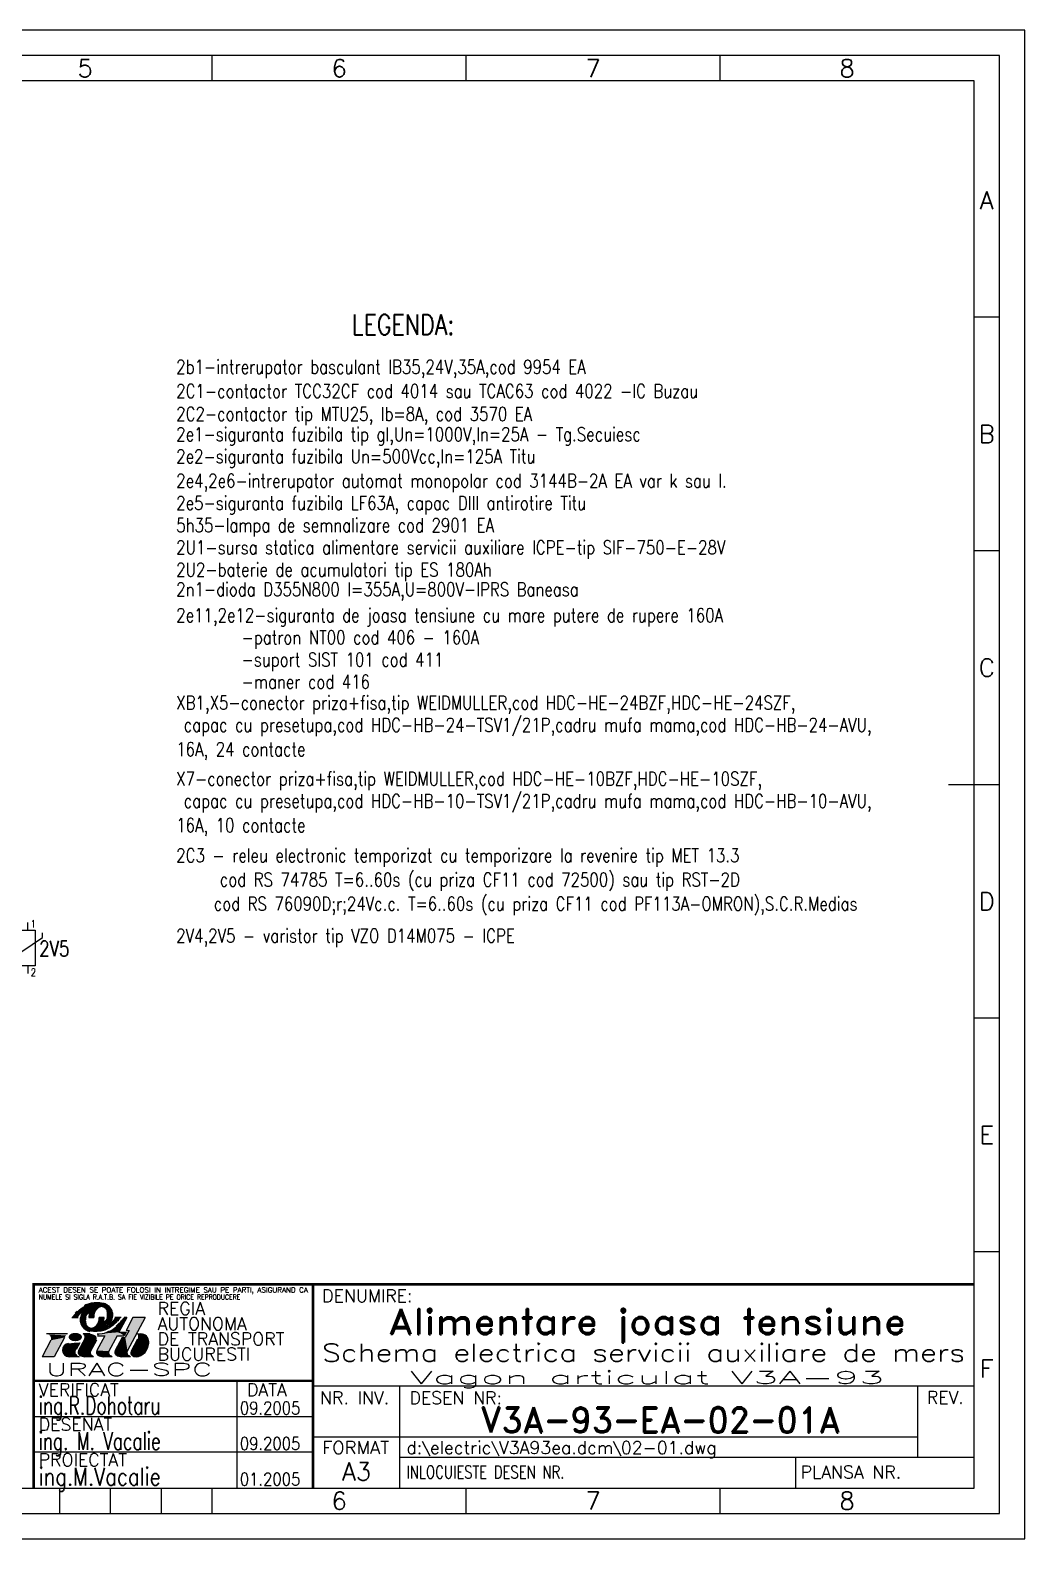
# Model space of a CAD drawing. Extents: x 23 to 1306, y -395 to 239.
# Drawn here: x 246.7 to 442.6, y -393.5 to -96.5 of the extents above; entities that cross this region are included whole.
import ezdxf
from ezdxf.enums import TextEntityAlignment as Align

# ---------------------------------------------------------------- set-up
doc = ezdxf.new("R2010")
doc.units = 0
doc.header["$LTSCALE"] = 7
doc.header["$MEASUREMENT"] = 0
doc.layers.get('0').update_dxf_attribs({"linetype": 'CONTINUOUS'})
doc.layers.get('DEFPOINTS').update_dxf_attribs({"linetype": 'CONTINUOUS'})
doc.layers.add('MODIF', color=2, linetype='CONTINUOUS')
doc.styles.add('ISO', font='SIMPLEX.SHX')
doc.styles.add('ROMANC', font='romanc')
doc.styles.add('ROMAND', font='ROMAND.SHX', dxfattribs={"width": 0.8})
doc.styles.add('ROMANS', font='romans', dxfattribs={"width": 0.8})

# ---------------------------------------------------------------- blocks, each defined once
blk = doc.blocks.new('A3')
at = {"color": 70}
for p, q in [((-160, 287), (-160, 292)), ((-110, 287), (-110, 292)), ((-60, 287), (-60, 292)), ((-5, 240.5), (-10, 240.5)), ((-5, 194.5), (-10, 194.5)), ((-15, 148.5), (-5, 148.5)), ((-5, 102.5), (-10, 102.5)), ((-5, 56.5), (-10, 56.5)), ((-190, 5), (-190, 10)), ((-180, 5), (-180, 10)), ((-170, 5), (-170, 10)), ((-160, 5), (-160, 10)), ((-110, 5), (-110, 10)), ((-60, 5), (-60, 10))]:
    blk.add_line(p, q, dxfattribs=at)
at = {"color": 240}
for points in [[(0, 297), (-420, 297), (-420, 0), (0, 0)], [(-5, 292), (-415, 292), (-415, 5), (-5, 5)]]:
    blk.add_lwpolyline(points, close=True, dxfattribs=at)
at = {"color": 70}
blk.add_lwpolyline([(-10, 287), (-410, 287), (-410, 10), (-10, 10)], close=True, dxfattribs=at)
at = {"color": 50, "style": 'ISO'}
for s, p in [('5', (-185, 289.5)), ('6', (-135, 289.5)), ('7', (-85, 289.5)), ('8', (-35, 289.5)), ('A', (-7.5, 263.5)), ('B', (-7.5, 217.5)), ('C', (-7.5, 171.5)), ('D', (-7.5, 125.5)), ('E', (-7.5, 79.5)), ('F', (-7.5, 33.5)), ('6', (-135, 7.5)), ('7', (-85, 7.5)), ('8', (-35, 7.5))]:
    blk.add_text(s, height=3.5, dxfattribs=at).set_placement(p, align=Align.MIDDLE)
blk = doc.blocks.new('RATB')
at = {"color": 40}
for p, q in [((8.29, 9.9), (9.54, 9.9)), ((11.66, 9.9), (12.64, 9.9)), ((14.69, 9.9), (13.71, 9.9)), ((18.06, 9.9), (16.81, 9.9)), ((19.16, 9.9), (17.59, 6.97)), ((19.16, 9.9), (18.64, 9.9)), ((20.36, 9.9), (18.99, 7.32)), ((22.77, 9.9), (19.23, 3.26)), ((22.77, 9.9), (20.36, 9.9)), ((7.44, 6.63), (3.32, 6.63)), ((11.95, 6.63), (10.54, 6.63)), ((14.82, 6.28), (13.26, 3.36)), ((13.3, 6.63), (13.71, 6.65)), ((13.4, 6.28), (14.82, 6.28)), ((13.71, 6.65), (14.31, 6.73)), ((14.31, 6.73), (14.73, 6.82)), ((14.73, 6.82), (15.22, 6.97)), ((15.22, 6.97), (15.73, 7.24)), ((17.23, 6.28), (15.62, 3.26)), ((17.05, 8.16), (17.32, 8.4)), ((17.23, 6.28), (18.64, 6.28)), ((17.32, 8.4), (17.39, 8.47)), ((17.59, 6.97), (19.01, 6.97)), ((19.01, 6.97), (18.64, 6.28)), ((19.59, 7.32), (18.85, 5.93)), ((18.99, 7.32), (19.59, 7.32)), ((21.22, 6.63), (21.91, 6.63)), ((4.18, 5.38), (2.46, 2.15)), ((6.89, 5.94), (4.87, 2.15)), ((9.88, 4.91), (9.19, 3.6)), ((10.88, 5.67), (9.64, 3.36)), ((13.15, 5.42), (12, 3.26)), ((18.25, 5.93), (16.87, 3.36)), ((18.25, 5.93), (18.85, 5.93)), ((21.26, 5.59), (20.01, 3.26)), ((4.87, 2.15), (2.46, 2.15)), ((9.77, 2.15), (7.79, 2.15)), ((12.61, 2.15), (10.85, 2.15)), ((12.61, 2.15), (12.28, 2.33)), ((16.23, 2.15), (14.47, 2.15)), ((16.23, 2.15), (15.9, 2.33)), ((19.84, 2.15), (18.08, 2.15)), ((19.84, 2.15), (19.51, 2.33))]:
    blk.add_line(p, q, dxfattribs=at)
for points in [[(15.26, 9.9, 0.04888), (15.36, 10.37, 0.067418), (15.36, 10.71, 0.012512), (15.29, 11.12, 0.046313), (15.26, 11.23, 0.02866), (15.17, 11.43, 0.04799), (15.1, 11.53, 0.027533), (14.99, 11.65, 0.02878), (14.88, 11.74, 0.020408), (14.73, 11.85, 0.028785), (14.62, 11.91, 0.02307), (14.52, 11.96, 0.025276), (14.42, 11.99, 0.029587), (14.31, 12.01, 0.0261), (14.2, 12.02, 0.034106), (14.07, 12.02, 0.03305), (13.95, 12, 0.031407), (13.83, 11.97, 0.027201), (13.7, 11.91, 0.027571), (13.55, 11.82, 0.032433), (13.42, 11.73, 0.017982), (13.3, 11.62, 0.025528), (13.21, 11.53, 0.009898), (13.11, 11.41, 0.014131), (13.04, 11.31, 0.005952), (12.98, 11.22, 0.007874), (12.94, 11.15, 0.013516), (12.87, 11.03, 0.012262), (12.8, 10.9, 0.010996), (12.75, 10.78, 0.020912), (12.72, 10.71, 0.006638), (12.72, 10.69, 0.003922), (12.7, 10.64, 0.014081), (12.67, 10.52, 0.011261), (12.64, 10.37, 0.018498), (12.64, 10.34, 0.00311), (12.62, 10.18, 0.039527), (12.62, 10.07, 0.0256), (12.64, 9.9)], [(16.32, 9.9, 0.047001), (16.39, 10.39, 0.072657), (16.36, 10.71, 0.024176), (16.19, 11.3, 0.05712), (16.08, 11.53, 0.02409), (15.95, 11.71, 0.014395), (15.72, 11.99, 0.046768), (15.55, 12.15, 0.031027), (15.26, 12.35)], [(10.03, 9.9, 0.047001), (9.95, 9.4, 0.072657), (9.99, 9.08, 0.024176), (10.16, 8.49, 0.05712), (10.27, 8.26, 0.02409), (10.4, 8.09, 0.014395), (10.62, 7.81, 0.046768), (10.8, 7.65, 0.031027), (11.09, 7.44)], [(11.09, 9.9, 0.04888), (10.98, 9.43, 0.067418), (10.99, 9.08, 0.012512), (11.06, 8.67, 0.046313), (11.09, 8.56, 0.02866), (11.18, 8.37, 0.04799), (11.25, 8.26, 0.027533), (11.36, 8.15, 0.02878), (11.47, 8.05, 0.020408), (11.61, 7.95, 0.028785), (11.72, 7.88, 0.02307), (11.83, 7.84, 0.025276), (11.93, 7.8, 0.029587), (12.03, 7.78, 0.0261), (12.15, 7.77, 0.034106), (12.27, 7.77, 0.03305), (12.4, 7.79, 0.031407), (12.52, 7.83, 0.027201), (12.64, 7.88, 0.027571), (12.8, 7.97, 0.032433), (12.93, 8.06, 0.017982), (13.05, 8.18, 0.025528), (13.13, 8.26, 0.009898), (13.24, 8.39, 0.014131), (13.3, 8.48, 0.005952), (13.37, 8.57, 0.007874), (13.41, 8.64, 0.013516), (13.48, 8.76, 0.012262), (13.55, 8.9, 0.010996), (13.6, 9.02, 0.020912), (13.62, 9.08, 0.006638), (13.63, 9.11, 0.003922), (13.65, 9.16, 0.014081), (13.68, 9.28, 0.011261), (13.71, 9.42, 0.018498), (13.71, 9.45, 0.00311), (13.73, 9.61, 0.039527), (13.73, 9.73, 0.0256), (13.71, 9.9)]]:
    blk.add_lwpolyline(points, format="xyb", dxfattribs=at)
at = {"color": 40, "flags": 128}
blk.add_lwpolyline([(21.29, 2.18, 0.07519), (21.9, 2.37, 0.103495), (22.73, 3.01, 0.091904), (23.26, 3.94, 0.085107), (23.46, 5.08, 0.085107)], format="xyb", dxfattribs=at)
at = {"color": 40}
for centre, radius, start, end in [((12.2, 9.83), 2.74, 113.911, 122.24), ((14.19, 5.34), 7.65, 108.9325, 113.911), ((12.41, 10.52), 2.17, 96.8211, 108.9325), ((13.59, 0.67), 12.1, 91.6964, 96.8211), ((13.39, 7.25), 5.51, 78.6042, 91.6964), ((14, 10.28), 2.42, 58.8019, 78.6042), ((33.45, -13.3), 34.29, 134.6817, 135.4865), ((12.29, 9.53), 2.3, 144.0002, 170.76), ((14.93, 9.86), 3.27, 161.7905, 179.2848), ((11.42, 9.94), 3.27, 341.7905, 359.2848), ((14.06, 10.27), 2.3, 324.0002, 350.76), ((-15.94, 41.79), 47.13, 315, 315.973), ((16.88, 9.86), 0.893, 316.8981, 318.6566), ((14.91, 11.98), 4.23, 315.973, 321.3402), ((7.72, 17.73), 13.43, 321.3402, 324.353), ((10.27, 6), 0.689, 331.9275, 66.4849), ((12.34, 9.52), 2.42, 238.8019, 258.6042), ((21.91, 5.08), 1.55, 0, 90), ((7.79, 3.44), 1.29, 94.5979, 270), ((-47.94, 710.15), 707.62, 274.50891, 274.68697), ((10.25, 3.03), 0.689, 151.9275, 234.4615), ((12.61, 2.94), 0.689, 151.9275, 241.9275), ((13.86, 3.03), 0.689, 151.9275, 234.4615), ((16.22, 2.94), 0.689, 151.9275, 241.9275), ((17.48, 3.03), 0.689, 151.9275, 234.4615), ((19.84, 2.94), 0.689, 151.9275, 241.9275), ((20.62, 2.94), 0.689, 151.9275, 242.7821), ((9.77, 2.84), 0.689, 201.8729, 270), ((10.85, 3.87), 1.72, 234.4615, 270), ((14.47, 3.87), 1.72, 234.4615, 270), ((18.08, 3.87), 1.72, 234.4615, 270), ((21.01, 3.7), 1.55, 242.7821, 280.2311)]:
    blk.add_arc(centre, radius, start, end, dxfattribs=at)
for points in [[(9.78, 11.49), (10.43, 10.88), (10.4, 11.93), (11.82, 10.88)], [(10.4, 11.93), (11.82, 10.88), (11.13, 12.35), (11.82, 10.88)], [(11.13, 12.35), (11.82, 10.88), (11.79, 12.6), (11.82, 10.88)], [(11.79, 12.6), (11.82, 10.88), (12.19, 12.68), (11.82, 10.88)], [(12.19, 12.68), (11.82, 10.88), (13.13, 12.76), (11.82, 10.88)], [(13.13, 12.76), (11.82, 10.88), (13.69, 12.75), (11.82, 10.88)], [(13.92, 11.99), (13.69, 12.75), (13.38, 11.7), (11.82, 10.88)], [(14.16, 11.99), (13.92, 11.99), (13.68, 11.86)], [(14.46, 11.98), (14.59, 12.63), (13.92, 11.99), (13.69, 12.75)], [(13.69, 12.75), (14.59, 12.63), (14.16, 12.71)], [(14.16, 11.99), (14.46, 11.98), (14.09, 11.97), (14.49, 11.96)], [(14.27, 11.96), (14.67, 11.85), (14.49, 11.96)], [(14.91, 11.72), (15.13, 12.42), (14.46, 11.98), (14.59, 12.63)], [(14.59, 12.63), (15.13, 12.42), (14.89, 12.53)], [(15.13, 11.48), (15.82, 11.87), (14.91, 11.72), (15.13, 12.42)], [(15.13, 12.42), (15.82, 11.87), (15.52, 12.17)], [(8.29, 9.9), (9.54, 9.9), (8.79, 10.52), (9.82, 10.33)], [(8.79, 10.52), (9.82, 10.33), (9.28, 11.03), (10.07, 10.59)], [(9.28, 11.03), (10.07, 10.59), (9.78, 11.49), (10.43, 10.88)], [(10.03, 9.9), (11.09, 9.9), (9.95, 9.4), (11, 9.53)], [(9.95, 9.4), (11, 9.53), (10.06, 8.79), (11, 9.02)], [(9.95, 9.4), (10.06, 8.79), (9.96, 9.24)], [(9.96, 9.24), (10.06, 8.79), (9.97, 9.13)], [(10.16, 10.38), (11.4, 10.45), (10.03, 9.9), (11.09, 9.9)], [(10.06, 8.79), (11, 9.02), (10.28, 8.25), (11.08, 8.6)], [(10.43, 10.88), (11.82, 10.88), (10.16, 10.38), (11.4, 10.45)], [(12.63, 10.27), (11.68, 10.22), (12.64, 9.9), (11.66, 9.9)], [(12.69, 10.61), (11.73, 10.54), (12.63, 10.27), (11.68, 10.22)], [(12.91, 11.1), (11.82, 10.88), (12.69, 10.61), (11.73, 10.54)], [(13.38, 11.7), (11.82, 10.88), (12.91, 11.1), (11.82, 10.88)], [(13.6, 9.03), (14.52, 8.92), (13.55, 8.9), (14.88, 7.31)], [(13.71, 9.44), (14.65, 9.44), (13.6, 9.03), (14.52, 8.92)], [(13.71, 9.9), (14.69, 9.9), (13.71, 9.44), (14.65, 9.44)], [(14.52, 8.92), (15.91, 8.92), (14.99, 9.4), (16.15, 9.33)], [(14.52, 8.92), (15.91, 8.92), (15.82, 7.78), (14.88, 7.31)], [(14.52, 8.92), (15.41, 8.13), (14.88, 7.31)], [(14.99, 9.4), (16.15, 9.33), (15.25, 9.87), (16.28, 9.72)], [(15.32, 10.99), (16.14, 11.41), (15.13, 11.48), (15.82, 11.87)], [(15.25, 9.87), (16.28, 9.72), (15.35, 10.25), (16.38, 10.26)], [(15.37, 10.55), (16.33, 10.85), (15.32, 10.99), (16.14, 11.41)], [(15.35, 10.25), (16.38, 10.26), (15.37, 10.55), (16.33, 10.85)], [(15.91, 8.92), (15.82, 7.78), (15.41, 8.13)], [(15.91, 8.92), (16.39, 8.17), (15.82, 7.78)], [(16.31, 9.23), (17.05, 8.75), (15.91, 8.92), (16.39, 8.17)], [(16.6, 9.55), (17.56, 9.28), (16.31, 9.23), (17.05, 8.75)], [(16.33, 10.85), (16.38, 10.26), (16.39, 10.56)], [(16.81, 9.9), (18.06, 9.9), (16.6, 9.55), (17.56, 9.28)], [(18.64, 9.9), (19.16, 9.9), (18.24, 9.37), (17.59, 6.97)], [(18.24, 9.37), (17.59, 6.97), (17.78, 8.86), (17.59, 6.97)], [(19.59, 7.32), (22.77, 9.9), (18.85, 5.93), (19.27, 3.34)], [(20.36, 9.9), (22.77, 9.9), (18.99, 7.32), (19.59, 7.32)], [(3.32, 6.63), (7.44, 6.63), (3.74, 6.53), (7.16, 6.34)], [(3.74, 6.53), (7.16, 6.34), (4.04, 6.29), (6.95, 6.05)], [(6.95, 6.05), (4.04, 6.29), (6.89, 5.94), (4.23, 5.87)], [(7.72, 6.18), (7.72, 5.84), (7.69, 6.03)], [(7.8, 6.34), (7.78, 5.73), (7.72, 6.18), (7.72, 5.84)], [(7.93, 6.5), (7.96, 5.53), (7.8, 6.34), (7.78, 5.73)], [(8.06, 6.59), (8.1, 5.43), (7.93, 6.5), (7.96, 5.53)], [(8.22, 6.68), (8.29, 5.34), (8.06, 6.59), (8.1, 5.43)], [(8.38, 6.75), (8.44, 5.28), (8.22, 6.68), (8.29, 5.34)], [(8.54, 6.79), (8.57, 5.25), (8.38, 6.75), (8.44, 5.28)], [(8.67, 6.82), (8.69, 5.23), (8.54, 6.79), (8.57, 5.25)], [(8.79, 6.83), (8.8, 5.22), (8.67, 6.82), (8.69, 5.23)], [(8.79, 6.83), (8.9, 6.84), (8.91, 5.21)], [(8.91, 5.21), (9.1, 5.21), (8.79, 6.83), (8.8, 5.22)], [(8.9, 6.84), (9.09, 6.84), (8.91, 5.21), (9.1, 5.21)], [(9.1, 5.21), (9.09, 6.84), (9.19, 5.22), (9.19, 6.83)], [(9.19, 5.22), (9.19, 6.83), (9.32, 5.23), (9.31, 6.82)], [(9.32, 5.23), (9.31, 6.82), (9.44, 5.25), (9.45, 6.79)], [(9.44, 5.25), (9.45, 6.79), (9.58, 5.29), (9.57, 6.76)], [(9.58, 5.29), (9.57, 6.76), (9.73, 5.34), (9.73, 6.7)], [(9.73, 5.34), (9.73, 6.7), (9.86, 5.41), (9.87, 6.63)], [(9.86, 5.41), (9.87, 6.63), (10.03, 5.52), (10.01, 6.54)], [(10.03, 5.52), (10.01, 6.54), (10.16, 5.65), (10.12, 6.44)], [(10.16, 5.65), (10.12, 6.44), (10.26, 5.8), (10.23, 6.3)], [(10.26, 5.8), (10.23, 6.3), (10.29, 5.9), (10.28, 6.2)], [(10.28, 8.25), (11.08, 8.6), (10.67, 7.76), (11.25, 8.27)], [(10.28, 6.2), (10.29, 5.9), (10.3, 6.13), (10.31, 6.02)], [(10.54, 6.63), (11.95, 6.63), (10.92, 6.21), (12.95, 6.31)], [(10.67, 7.76), (11.25, 8.27), (11.23, 7.37), (11.57, 7.98)], [(10.75, 6.4), (10.91, 6.04), (10.92, 6.21)], [(10.92, 6.21), (12.95, 6.31), (10.88, 5.67), (13.22, 5.9)], [(11.23, 7.37), (11.57, 7.98), (11.68, 7.19), (11.88, 7.82)], [(11.68, 7.19), (11.88, 7.82), (12.29, 7.07), (12.28, 7.77)], [(11.95, 6.63), (12.95, 6.31), (12.3, 6.59), (12.59, 6.5)], [(12.29, 7.07), (12.28, 7.77), (12.86, 7.03), (12.67, 7.9)], [(12.86, 7.03), (12.67, 7.9), (13.55, 7.06), (12.96, 8.09)], [(12.95, 6.31), (13.22, 5.9), (13.12, 6.12)], [(13.55, 7.06), (12.96, 8.09), (14.06, 7.1), (13.26, 8.42)], [(13.3, 8.48), (13.3, 8.48), (13.26, 8.42)], [(13.3, 8.48), (14.88, 7.31), (13.26, 8.42)], [(14.06, 7.1), (13.26, 8.42), (14.88, 7.31), (13.26, 8.42)], [(14.82, 6.28), (17.23, 6.28), (13.26, 3.36), (15.62, 3.26)], [(13.55, 8.9), (14.88, 7.31), (13.3, 8.48)], [(13.78, 6.66), (13.3, 6.63), (13.4, 6.28)], [(13.4, 6.28), (18.64, 6.28), (13.78, 6.66), (17.59, 6.97)], [(13.78, 6.66), (14.75, 6.82), (15, 6.76)], [(14.75, 6.82), (15.21, 6.97), (15, 6.76)], [(15, 6.76), (15, 6.76), (15.21, 6.97), (15.55, 6.8)], [(15.65, 7.19), (17.59, 6.97), (15.21, 6.97), (15.55, 6.8)], [(16.1, 7.46), (17.59, 6.97), (15.65, 7.19), (17.59, 6.97)], [(16.51, 7.75), (16.1, 7.46), (17.59, 6.97)], [(16.97, 8.1), (17.59, 6.97), (16.51, 7.75), (17.59, 6.97)], [(17.35, 8.42), (17.59, 6.97), (16.97, 8.1), (17.59, 6.97)], [(17.78, 8.86), (17.59, 6.97), (17.35, 8.42), (17.59, 6.97)], [(17.59, 6.97), (19.01, 6.97), (18.64, 6.28)], [(21.22, 6.63), (21.57, 6.63), (21.31, 6.43), (21.51, 6.44)], [(21.26, 5.59), (23.02, 6.16), (21.91, 6.63)], [(21.26, 5.59), (21.91, 6.63), (21.34, 5.8)], [(21.26, 5.59), (23.46, 5.08), (23.02, 6.16)], [(21.31, 6.43), (21.51, 6.44), (21.36, 6.23), (21.44, 6.21)], [(21.34, 5.8), (21.34, 5.8), (21.57, 6.63), (21.37, 6.02)], [(21.57, 6.63), (21.37, 6.02), (21.91, 6.63), (21.34, 5.8)], [(21.36, 6.23), (21.44, 6.21), (21.37, 6.02)], [(21.91, 6.63), (23.02, 6.16), (22.39, 6.55), (22.77, 6.37)], [(23.02, 6.16), (23.46, 5.08), (23.17, 5.98), (23.38, 5.57)], [(4.18, 5.38), (6.89, 5.94), (2.46, 2.15), (4.87, 2.15)], [(4.24, 5.63), (6.89, 5.94), (4.18, 5.38)], [(4.23, 5.87), (6.89, 5.94), (4.24, 5.63), (6.89, 5.94)], [(6.83, 4.3), (6.51, 3.38), (6.71, 4.14), (6.55, 3.79)], [(6.83, 4.3), (9.19, 3.6), (6.51, 3.38), (9.05, 3.16)], [(6.51, 3.38), (9.13, 2.58), (6.9, 2.51), (9.38, 2.27)], [(6.51, 3.38), (9.05, 3.16), (6.51, 3.38), (9.13, 2.58)], [(6.51, 3.38), (6.9, 2.51), (6.58, 3), (6.75, 2.69)], [(7.69, 4.73), (9.88, 4.91), (6.83, 4.3), (9.19, 3.6)], [(7.69, 4.73), (6.83, 4.3), (7.3, 4.64), (6.96, 4.43)], [(9.58, 2.88), (9.64, 3.36), (9.57, 3.1)], [(9.64, 3.36), (13.15, 5.42), (9.58, 2.88), (12, 3.26)], [(9.58, 2.88), (12, 3.26), (9.85, 2.47), (11.94, 2.75)], [(10.88, 5.67), (13.22, 5.9), (9.64, 3.36), (13.15, 5.42)], [(11.98, 3.03), (12.1, 2.55), (11.94, 2.75)], [(13.22, 5.9), (13.15, 5.42), (13.23, 5.67)], [(13.26, 3.36), (13.19, 2.88), (13.18, 3.14)], [(13.26, 3.36), (15.62, 3.26), (13.19, 2.88), (15.56, 2.75)], [(15.64, 3.31), (15.6, 3.15), (15.62, 3.26)], [(16.87, 3.36), (16.81, 2.89), (16.8, 3.13)], [(16.87, 3.36), (19.23, 3.26), (16.81, 2.89)], [(16.81, 2.89), (19.23, 3.26), (19.18, 2.72)], [(18.25, 5.93), (18.85, 5.93), (16.87, 3.36), (19.23, 3.26)], [(18.85, 5.93), (19.23, 3.26), (19.27, 3.34)], [(19.2, 2.98), (19.34, 2.53), (19.18, 2.72)], [(19.27, 3.34), (19.22, 3.14), (19.23, 3.26)], [(20.01, 3.26), (19.96, 2.73), (19.93, 2.99)], [(19.96, 2.73), (20.01, 3.26), (20.3, 2.32)], [(20.01, 3.26), (21.26, 5.59), (23.26, 3.94)], [(20.01, 3.26), (22.73, 3.01), (23.26, 3.94)], [(20.01, 3.26), (21.9, 2.37), (22.73, 3.01)], [(20.01, 3.26), (20.3, 2.32), (21.29, 2.18)], [(20.01, 3.26), (21.29, 2.18), (21.9, 2.37)], [(21.26, 5.59), (23.26, 3.94), (23.46, 5.08)], [(22.73, 3.01), (21.9, 2.37), (22.34, 2.64)], [(23.26, 3.94), (22.73, 3.01), (23.04, 3.45)], [(23.46, 5.08), (23.26, 3.94), (23.41, 4.51)], [(6.9, 2.51), (9.38, 2.27), (7.79, 2.15), (9.77, 2.15)], [(6.9, 2.51), (7.79, 2.15), (7.07, 2.37), (7.39, 2.22)], [(9.85, 2.47), (9.58, 2.88), (9.68, 2.64)], [(9.85, 2.47), (11.94, 2.75), (10.85, 2.15), (12.28, 2.33)], [(10.85, 2.15), (9.85, 2.47), (10.28, 2.25)], [(10.85, 2.15), (12.28, 2.33), (12.61, 2.15)], [(13.19, 2.88), (15.56, 2.75), (13.48, 2.46), (15.88, 2.34)], [(13.48, 2.46), (13.19, 2.88), (13.29, 2.66)], [(14.47, 2.15), (13.46, 2.47), (13.9, 2.25)], [(13.48, 2.46), (15.88, 2.34), (14.47, 2.15), (16.23, 2.15)], [(15.58, 2.94), (15.71, 2.55), (15.56, 2.75)], [(16.81, 2.89), (19.18, 2.72), (17.08, 2.47)], [(17.08, 2.47), (16.81, 2.89), (16.9, 2.66)], [(17.08, 2.47), (19.18, 2.72), (18.08, 2.15)], [(18.08, 2.15), (17.08, 2.47), (17.51, 2.25)], [(19.18, 2.72), (18.08, 2.15), (19.51, 2.33)], [(19.51, 2.33), (19.84, 2.15), (18.08, 2.15)], [(20.3, 2.32), (19.96, 2.73), (20.09, 2.5)], [(20.3, 2.32), (20.3, 2.32), (21.29, 2.18)], [(21.29, 2.18), (20.3, 2.32), (20.77, 2.17)]]:
    blk.add_solid(points, dxfattribs=at)
blk = doc.blocks.new('INDE_ISO')
at = {"color": 240}
for p, q in [((-145, 21), (-145, 0)), ((-130, 20), (0, 20)), ((-113, 20), (-113, 6)), ((-11, 20), (-11, 6)), ((-185, 14), (-130, 14)), ((-130, 10), (-113, 10)), ((-113, 10), (-11, 10)), ((-185, 7), (-130, 7)), ((-113, 6), (-113, 0)), ((-113, 6), (0, 6)), ((-35, 6), (-35, 0))]:
    blk.add_line(p, q, dxfattribs=at)
at = {"color": 70}
for points in [[(0, 40, 0.5, 0.5, 0), (-185, 40, 0.5, 0.5, 0), (-185, 0, 0.5, 0.5, 0)], [(-130, 40, 0.5, 0.5, 0), (-130, 0, 0.5, 0.5, 0)], [(-185, 21, 0.5, 0.5, 0), (-130, 21, 0.5, 0.5, 0)]]:
    blk.add_lwpolyline(points, format="xyseb", dxfattribs=at)
blk.add_blockref('RATB', (-185.8, 23.6))
at = {"color": 40, "style": 'ISO', "width": 0.87776}
blk.add_text('ACEST DESEN SE POATE FOLOSI IN INTREGIME SAU PE PARTI, ASIGURAND CA', height=1, dxfattribs=at).set_placement((-184, 38.4), (-131, 38.4), align=Align.FIT)
at = {"color": 240}
for s, style, p in [('DENUMIRE:', 'ISO', (-128.2, 36.5)), ('REGIA', 'ROMANC', (-160.6, 34)), ('AUTONOMA', 'ROMANC', (-160.6, 31)), ('DE TRANSPORT', 'ROMANC', (-160.6, 28)), ('BUCURESTI', 'ROMANC', (-160.6, 25)), ('VERIFICAT', 'ISO', (-184, 18)), ('DATA', 'ISO', (-143, 18)), ('NR. INV.', 'ISO', (-128.6, 16.4)), ('DESEN NR:', 'ISO', (-111, 16.4)), ('DESENAT', 'ISO', (-184, 11.2)), ('PROIECTAT', 'ISO', (-184, 4.2)), ('PLANSA NR.', 'ISO', (-34, 1.8))]:
    blk.add_text(s, height=2.5, dxfattribs=dict(at, style=style)).set_placement(p)
at = {"color": 40, "style": 'ISO', "width": 0.8778}
blk.add_text('NUMELE SI SIGLA R.A.T.B. SA FIE VIZIBILE PE ORICE REPRODUCERE', height=1, dxfattribs=at).set_placement((-184, 37))
at = {"color": 240, "style": 'ROMANC', "width": 1.8}
blk.add_text('URAC-SPC', height=2.5, dxfattribs=at).set_placement((-182.6, 22))
at = {"color": 240, "style": 'ISO'}
blk.add_text('REV.', height=2.5, dxfattribs=at).set_placement((-5.5, 17.75), align=Align.MIDDLE)
for s, width, p, p2 in [('FORMAT', 0.917397, (-128.2, 6.6), (-114.99, 6.6)), ('INLOCUIESTE DESEN NR.', 0.687691, (-111.6, 1.8), (-80.49, 1.8))]:
    blk.add_text(s, height=2.5, dxfattribs=dict(at, width=width)).set_placement(p, p2, align=Align.FIT)
at = {"color": 70, "style": 'ROMAND'}
for tag, width, p, p2 in [('DENUMIRE_DESEN', 2.637015, (-127.8, 30.2), (-1.6, 30.2)), ('NUMAR_DESEN', 1.912258, (-111.6, 10.8), (-12.8, 10.8))]:
    blk.add_attdef(tag, text='', height=5, dxfattribs=dict(at, width=width)).set_placement(p, p2, align=Align.FIT)
at = {"color": 50, "style": 'ISO'}
for tag, width, p, p2 in [('SUBANSAMBLU', 3.798, (-128.2, 24.8), (-1.6, 24.8)), ('VERIFICAT', 3, (-184, 14.4), (-160, 14.4)), ('DESENAT', 3, (-184, 7.4), (-160, 7.4)), ('PROIECTAT', 3, (-184, 0.4), (-160, 0.4))]:
    blk.add_attdef(tag, text='', height=3.5, dxfattribs=dict(at, width=width)).set_placement(p, p2, align=Align.FIT)
at = {"color": 240, "style": 'ISO'}
for tag, width, p, p2 in [('ANSAMBLU', 7.334069, (-128.2, 20.4), (-1.6, 20.4)), ('DATA', 0.617749, (-144.4, 14.4), (-132.49, 14.4)), ('DATA', 0.617749, (-144.4, 7.4), (-132.49, 7.4)), ('PLANSA', 1.983142, (-11, 1.8), (-0.85, 1.8)), ('DATA', 0.617749, (-144.4, 0.4), (-132.49, 0.4))]:
    blk.add_attdef(tag, text='', height=2.5, dxfattribs=dict(at, width=width)).set_placement(p, p2, align=Align.FIT)
blk.add_attdef('NUME_DWG', (-111.6, 6.6), '', height=2.5, dxfattribs=at)
at = {"color": 50, "style": 'ISO'}
blk.add_attdef('FORMAT', text='', height=3.5, dxfattribs=at).set_placement((-121.4, 1.4), align=Align.CENTER)
blk = doc.blocks.new('VARISTOR')
for p, q in [((0, -1.5), (0, 0)), ((0, -8.5), (0, -10))]:
    blk.add_line(p, q)
at = {"flags": 128}
blk.add_lwpolyline([(-3.22, -8.07), (-3.22, -7.06), (2.86, -2.95), (2.86, -2)], dxfattribs=at)
blk.add_lwpolyline([(-1.4, -8.5), (-1.4, -1.5), (1.4, -1.5), (1.4, -8.5)], close=True, dxfattribs=at)
at = {"style": 'ROMANS', "width": 0.8}
for tag, p, height in [('1', (0.55, -0.99), 1.5), ('V', (-6.29, -6.62), 3), ('2', (0.55, -10.54), 1.5)]:
    blk.add_attdef(tag, p, '', height=height, dxfattribs=at)
blk = doc.blocks.new('MONO1')
at = {"linetype": 'Continuous'}
for p, q in [((0, 14.5), (0, 17)), ((-1, 12), (1, 12)), ((0, 0), (0, 2.5))]:
    blk.add_line(p, q, dxfattribs=at)
at = {"linetype": 'Continuous', "const_width": 0.4}
for points in [[(0, 12), (0, 14.5)], [(0, 2.5), (0, 5)]]:
    blk.add_lwpolyline(points, dxfattribs=at)
at = {"linetype": 'Continuous', "const_width": 0.3, "flags": 128}
blk.add_lwpolyline([(0, 5), (-3.52, 11.31)], dxfattribs=at)
at = {"linetype": 'Continuous', "flags": 128}
blk.add_lwpolyline([(-1.71, 7.96), (-2.48, 9.3), (-3.83, 8.52), (-3.05, 7.18)], close=True, dxfattribs=at)
at = {"linetype": 'Continuous'}
blk.add_circle((0, 11.52), 0.517, dxfattribs=at)
blk.add_solid([(-3.05, 7.18), (-3.83, 8.52), (-1.71, 7.96), (-2.48, 9.3)], dxfattribs=at)
at = {"layer": 'DEFPOINTS', "color": 0, "linetype": 'ByBlock'}
for p in [(70.86, -12.25), (70.86, -18.85)]:
    blk.add_point(p, dxfattribs=at)
at = {"linetype": 'Continuous', "style": 'ROMANS', "width": 0.8}
for tag, p in [('1', (1.8, 11.98)), ('2', (2.09, 2.71))]:
    blk.add_attdef(tag, p, '', height=2.5, dxfattribs=at)

msp = doc.modelspace()

# ---------------------------------------------------------------- block references
at = {"layer": 'MODIF'}
msp.add_blockref('A3', (442.58, -393.49), dxfattribs=at)
at = {"layer": 'MODIF', "xscale": 0.8463999999999992, "yscale": 0.8464000000000169, "zscale": 0.8464}
msp.add_blockref('MONO1', (224.33, -175.36), dxfattribs=at).add_auto_attribs({'1': '1', '2': '2'})
at = {"layer": 'MODIF'}
ref = msp.add_blockref('VARISTOR', (246.31, -272.18), dxfattribs=at)
ref.add_attrib('V', '2V5', (248.52, -278.79), dxfattribs={"layer": '0', "height": 3, "style": 'ROMANS', "width": 0.8})
ref.add_attrib('2', '2', (246.86, -282.72), dxfattribs={"layer": '0', "height": 1.5, "style": 'ROMANS', "width": 0.8})
ref.add_attrib('1', '1', (246.86, -273.17), dxfattribs={"layer": '0', "height": 1.5, "style": 'ROMANS', "width": 0.8})
ref = msp.add_blockref('INDE_ISO', (432.43, -383.39), dxfattribs=at)
ref.add_attrib('DENUMIRE_DESEN', '   Alimentare joasa tensiune   ', dxfattribs={"layer": '0', "color": 70, "height": 5, "style": 'ROMAND', "width": 0.953309}).set_placement((304.63, -353.19), (430.83, -353.19), align=Align.FIT)
ref.add_attrib('ANSAMBLU', '    Vagon articulat V3A-93    ', dxfattribs={"layer": '0', "color": 240, "height": 2.5, "style": 'ISO', "width": 1.947692}).set_placement((304.23, -362.99), (430.83, -362.99), align=Align.FIT)
ref.add_attrib('SUBANSAMBLU', 'Schema electrica servicii auxiliare de mers', dxfattribs={"layer": '0', "color": 50, "height": 3.5, "style": 'ISO', "width": 1.089813}).set_placement((304.23, -358.59), (430.83, -358.59), align=Align.FIT)
ref.add_attrib('NUMAR_DESEN', '    V3A-93-EA-02-01A    ', dxfattribs={"layer": '0', "color": 70, "height": 5, "style": 'ROMAND', "width": 0.818462}).set_placement((320.83, -372.59), (419.63, -372.59), align=Align.FIT)
ref.add_attrib('NUME_DWG', 'd:\\electric\\V3A93ea.dcm\\02-01.dwg', (320.83, -376.79), dxfattribs={"layer": '0', "color": 240, "height": 2.5, "style": 'ISO'})
ref.add_attrib('FORMAT', 'A3', dxfattribs={"layer": '0', "color": 50, "height": 3.5, "style": 'ISO'}).set_placement((311.03, -381.99), align=Align.CENTER)
ref.add_attrib('VERIFICAT', 'ing.R.Dohotaru', dxfattribs={"layer": '0', "color": 50, "height": 3.5, "style": 'ISO', "width": 0.648649}).set_placement((248.43, -368.99), (272.43, -368.99), align=Align.FIT)
ref.add_attrib('DATA', '09.2005', dxfattribs={"layer": '0', "color": 240, "height": 2.5, "style": 'ISO', "width": 0.807059}).set_placement((288.03, -368.99), (299.94, -368.99), align=Align.FIT)
ref.add_attrib('DESENAT', 'ing. M. Vacalie', dxfattribs={"layer": '0', "color": 50, "height": 3.5, "style": 'ISO', "width": 0.62069}).set_placement((248.43, -375.99), (272.43, -375.99), align=Align.FIT)
ref.add_attrib('DATA', '09.2005', dxfattribs={"layer": '0', "color": 240, "height": 2.5, "style": 'ISO', "width": 0.807059}).set_placement((288.03, -375.99), (299.94, -375.99), align=Align.FIT)
ref.add_attrib('PROIECTAT', 'ing.M.Vacalie', dxfattribs={"layer": '0', "color": 50, "height": 3.5, "style": 'ISO', "width": 0.742268}).set_placement((248.43, -382.99), (272.43, -382.99), align=Align.FIT)
ref.add_attrib('DATA', '01.2005', dxfattribs={"layer": '0', "color": 240, "height": 2.5, "style": 'ISO', "width": 0.833961}).set_placement((288.03, -382.99), (299.94, -382.99), align=Align.FIT)

# ---------------------------------------------------------------- texts
at = {"layer": 'MODIF', "style": 'ROMANS', "width": 0.8}
for s, height, p in [('LEGENDA:', 4, (310.07, -156.45)), ('2b1-intrerupator basculant IB35,24V,35A,cod 9954 EA', 2.7, (275.5, -164.12)), ('2C1-contactor TCC32CF cod 4014 sau TCAC63 cod 4022 -IC Buzau', 2.7, (275.5, -168.88)), ('2C2-contactor tip MTU25, Ib=8A, cod 3570 EA', 2.7, (275.5, -173.38)), ('2e1-siguranta fuzibila tip gI,Un=1000V,In=25A - Tg.Secuiesc', 2.7, (275.5, -177.38)), ('2e2-siguranta fuzibila Un=500Vcc,In=125A Titu', 2.7, (275.5, -181.75)), ('2e4,2e6-intrerupator automat monopolar cod 3144B-2A EA var k sau l.', 2.7, (275.5, -186.55)), ('2e5-siguranta fuzibila LF63A, capac DIII antirotire Titu', 2.7, (275.5, -190.92)), ('5h35-lampa de semnalizare cod 2901 EA', 2.7, (275.5, -195.29)), ('2U1-sursa statica alimentare servicii auxiliare ICPE-tip SIF-750-E-28V', 2.7, (275.5, -199.67)), ('2U2-baterie de acumulatori tip ES 180Ah', 2.7, (275.5, -204.04)), ('2n1-dioda D355N800 I=355A,U=800V-IPRS Baneasa', 2.7, (275.5, -207.92)), ('2e11,2e12-siguranta de joasa tensiune cu mare putere de rupere 160A', 2.7, (275.5, -213.01)), ('        -patron NT00 cod 406 - 160A', 2.7, (275.5, -217.38)), ('        -suport SIST 101 cod 411', 2.7, (275.5, -221.75)), ('        -maner cod 416', 2.7, (275.5, -226.12)), ('XB1,X5-conector priza+fisa,tip WEIDMULLER,cod HDC-HE-24BZF,HDC-HE-24SZF,', 2.7, (275.5, -230.23)), (' capac cu presetupa,cod HDC-HB-24-TSV1/21P,cadru mufa mama,cod HDC-HB-24-AVU,', 2.7, (275.5, -234.6)), ('16A, 24 contacte', 2.7, (275.5, -239.39)), ('X7-conector priza+fisa,tip WEIDMULLER,cod HDC-HE-10BZF,HDC-HE-10SZF,', 2.7, (275.5, -245.2)), (' capac cu presetupa,cod HDC-HB-10-TSV1/21P,cadru mufa mama,cod HDC-HB-10-AVU,', 2.7, (275.5, -249.57)), ('16A, 10 contacte', 2.7, (275.5, -254.35)), ('2C3 - releu electronic temporizat cu temporizare la revenire tip MET 13.3', 2.7, (275.5, -260.3)), ('       cod RS 74785 T=6..60s (cu priza CF11 cod 72500) sau tip RST-2D', 2.7, (272.82, -265.05)), ('       cod RS 76090D;r;24Vc.c. T=6..60s (cu priza CF11 cod PF113A-OMRON),S.C.R.Medias', 2.7, (271.63, -269.81)), ('2V4,2V5 - varistor tip VZO D14M075 - ICPE', 2.7, (275.5, -276.11))]:
    msp.add_text(s, height=height, dxfattribs=at).set_placement(p)

doc.saveas('drawing.dxf')
